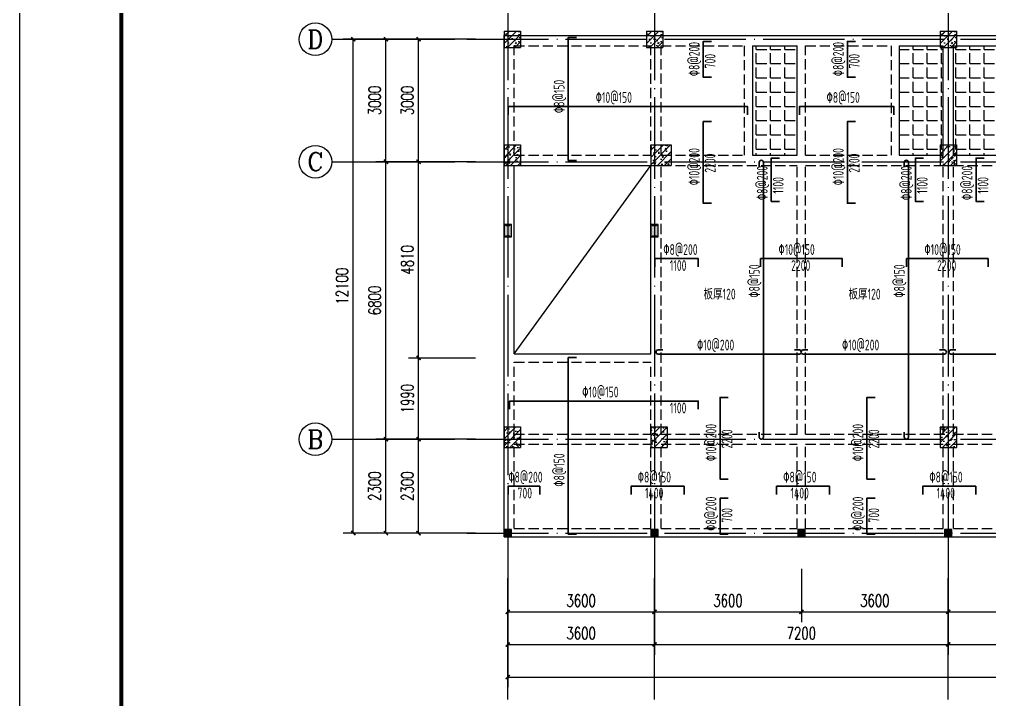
# Model space of a CAD drawing. Extents: x 4215193 to 4274593, y -515140 to -473140.
# Drawn here: x 4215193 to 4238979, y -499993 to -483326 of the extents above; entities that cross this region are included whole.
import ezdxf
from ezdxf.enums import TextEntityAlignment as Align

# ---------------------------------------------------------------- set-up
doc = ezdxf.new("R2010")
doc.units = 0
doc.header["$LTSCALE"] = 1000
doc.linetypes.add('DASH', pattern=[0.35, 0.25, -0.1])
doc.linetypes.add('DOTE', pattern=[2.42, 2, -0.2, 0.02, -0.2])
doc.layers.get('0').update_dxf_attribs({"linetype": 'CONTINUOUS'})
doc.layers.get('DEFPOINTS').update_dxf_attribs({"linetype": 'CONTINUOUS'})
for name, color, linetype in [('AXIS', 3, 'CONTINUOUS'), ('AXIS_TEXT', 7, 'CONTINUOUS'), ('COLUMN', 7, 'CONTINUOUS'), ('DOTE', 8, 'DOTE'), ('PUB_TITLE', 4, 'CONTINUOUS'), ('填充', 9, 'CONTINUOUS'), ('实梁', 4, 'CONTINUOUS'), ('砼柱', 3, 'CONTINUOUS'), ('虚梁', 4, 'DASH')]:
    doc.layers.add(name, color=color, linetype=linetype)
for name, color, linetype, lineweight in [('Pkpm_S_SlabDownBarText', 7, 'CONTINUOUS', 25), ('Pkpm_S_SlabUpBar', 1, 'CONTINUOUS', 35), ('Pkpm_S_SlabUpBarText', 7, 'CONTINUOUS', 25)]:
    doc.layers.add(name, color=color, linetype=linetype, lineweight=lineweight)
doc.styles.add('_TCH_DIM_T3', font='SIMPLEX', dxfattribs={"width": 0.705882, "bigfont": 'GBCBIG'})
doc.styles.add('COMPLEX', font='COMPLEX')
doc.styles.add('PkpmHz', font='Pkpmeng', dxfattribs={"width": 0.7, "bigfont": 'hztxt'})
doc.dimstyles.new('_TCH_ARCH_MM_M&&100', dxfattribs={"dimtxt": 297.5, "dimasz": 100, "dimexe": 250, "dimexo": 300, "dimgap": 126.25, "dimtad": 1, "dimdec": 0, "dimtxsty": '_TCH_DIM_T3', "dimblk": 'ARCHTICK', "dimcen": 2.5, "dimclrt": 7, "dimazin": 2, "dimtfac": 1, "dimtdec": 0, "dimtix": 1, "dimtmove": 2, "dimatfit": 3, "dimfxl": 100})

# ---------------------------------------------------------------- blocks, each defined once
blk = doc.blocks.new('gsdfgsdffdfdfd')
at = {"layer": '填充'}
h = blk.add_hatch(dxfattribs=at)
h.set_pattern_fill('ANGLE', color=8, scale=100)
h.set_pattern_definition([(0, (0, 0), (0, 349.25), [254, -95.25]), (90, (0, 0), (-349.25, 2e-14), [254, -95.25])])
h.paths.add_polyline_path([(4292565, -444653), (4293665, -444653), (4293665, -441973), (4292565, -441973)])
h.paths.add_polyline_path([(4297240, -441973), (4296165, -441973), (4296165, -444653), (4297240, -444653)])
h.paths.add_polyline_path([(4297490, -444653), (4298565, -444653), (4298565, -441973), (4297490, -441973)])
h.paths.add_polyline_path([(4304440, -441973), (4303365, -441973), (4303365, -444653), (4304440, -444653)])
h.paths.add_polyline_path([(4304690, -444653), (4305765, -444653), (4305765, -441973), (4304690, -441973)])
h.paths.add_polyline_path([(4311640, -441973), (4310565, -441973), (4310565, -444653), (4311640, -444653)])
h.paths.add_polyline_path([(4312965, -441973), (4311890, -441973), (4311890, -444653), (4312965, -444653)])
h.paths.add_polyline_path([(4316565, -441973), (4315465, -441973), (4315465, -444653), (4316565, -444653)])
at = {"layer": '实梁'}
for p, q in [((4286475, -441723), (4322655, -441723)), ((4286475, -454003), (4286475, -441723)), ((4292565, -441973), (4293665, -441973)), ((4292565, -441973), (4292565, -444653)), ((4293665, -444653), (4293665, -441973)), ((4296165, -441973), (4297240, -441973)), ((4296165, -441973), (4296165, -444653)), ((4297240, -444653), (4297240, -441973)), ((4297490, -441973), (4298565, -441973)), ((4297490, -444653), (4297490, -441973)), ((4292565, -444653), (4293665, -444653)), ((4296165, -444653), (4297240, -444653)), ((4297490, -444653), (4298565, -444653)), ((4286725, -444903), (4290075, -444903)), ((4286725, -449523), (4286725, -444903)), ((4286725, -449523), (4290075, -444903)), ((4290075, -449523), (4290075, -444903)), ((4286725, -449523), (4290075, -449523)), ((4286475, -454003), (4322655, -454003))]:
    blk.add_line(p, q, dxfattribs=at)
at = {"layer": '虚梁'}
for p, q in [((4286725, -441973), (4290075, -441973)), ((4286725, -444653), (4286725, -441973)), ((4290075, -444653), (4290075, -441973)), ((4290325, -441973), (4292365, -441973)), ((4290325, -444653), (4290325, -441973)), ((4292365, -441973), (4292365, -444653)), ((4293865, -441973), (4295965, -441973)), ((4293865, -444653), (4293865, -441973)), ((4295965, -441973), (4295965, -444653)), ((4286725, -444653), (4290075, -444653)), ((4290325, -444653), (4292365, -444653)), ((4293865, -444653), (4295965, -444653)), ((4290325, -444903), (4293665, -444903)), ((4290325, -451488), (4290325, -444903)), ((4293665, -451488), (4293665, -444903)), ((4293865, -444903), (4297240, -444903)), ((4293865, -451488), (4293865, -444903)), ((4297240, -451488), (4297240, -444903)), ((4297490, -444903), (4300865, -444903)), ((4297490, -451488), (4297490, -444903)), ((4286725, -451488), (4286725, -449723)), ((4286725, -449723), (4290075, -449723)), ((4290075, -451488), (4290075, -449723)), ((4286725, -451488), (4290075, -451488)), ((4290325, -451488), (4293665, -451488)), ((4293865, -451488), (4297240, -451488)), ((4297490, -451488), (4300865, -451488)), ((4286725, -451738), (4290075, -451738)), ((4286725, -453803), (4286725, -451738)), ((4290075, -453803), (4290075, -451738)), ((4290325, -451738), (4293665, -451738)), ((4290325, -453803), (4290325, -451738)), ((4293665, -453803), (4293665, -451738)), ((4293865, -451738), (4297240, -451738)), ((4293865, -453803), (4293865, -451738)), ((4297240, -453803), (4297240, -451738)), ((4297490, -451738), (4300865, -451738)), ((4297490, -453803), (4297490, -451738)), ((4286725, -453803), (4290075, -453803)), ((4290325, -453803), (4293665, -453803)), ((4293865, -453803), (4297240, -453803)), ((4297490, -453803), (4300865, -453803))]:
    blk.add_line(p, q, dxfattribs=at)
blk = doc.blocks.new('mhgjfghjfgh')
at = {"layer": 'COLUMN'}
for points in [[(4286475, -446653), (4286655, -446653), (4286655, -446353), (4286475, -446353)], [(4286655, -446353), (4286475, -446353), (4286515, -446393), (4286615, -446393)], [(4286475, -446353), (4286475, -446653), (4286515, -446613), (4286515, -446393)], [(4286655, -446653), (4286655, -446353), (4286615, -446393), (4286615, -446613)], [(4290075, -446653), (4290255, -446653), (4290255, -446353), (4290075, -446353)], [(4290255, -446353), (4290075, -446353), (4290115, -446393), (4290215, -446393)], [(4290075, -446353), (4290075, -446653), (4290115, -446613), (4290115, -446393)], [(4290255, -446653), (4290255, -446353), (4290215, -446393), (4290215, -446613)], [(4286475, -446653), (4286655, -446653), (4286615, -446613), (4286515, -446613)], [(4290075, -446653), (4290255, -446653), (4290215, -446613), (4290115, -446613)], [(4286475, -454003), (4286655, -454003), (4286655, -453823), (4286475, -453823)], [(4286655, -453823), (4286475, -453823), (4286515, -453863), (4286615, -453863)], [(4286475, -453823), (4286475, -454003), (4286515, -453963), (4286515, -453863)], [(4286655, -454003), (4286655, -453823), (4286615, -453863), (4286615, -453963)], [(4290075, -454003), (4290255, -454003), (4290255, -453823), (4290075, -453823)], [(4290255, -453823), (4290075, -453823), (4290115, -453863), (4290215, -453863)], [(4290075, -453823), (4290075, -454003), (4290115, -453963), (4290115, -453863)], [(4290255, -454003), (4290255, -453823), (4290215, -453863), (4290215, -453963)], [(4293675, -454003), (4293855, -454003), (4293855, -453823), (4293675, -453823)], [(4293855, -453823), (4293675, -453823), (4293715, -453863), (4293815, -453863)], [(4293675, -453823), (4293675, -454003), (4293715, -453963), (4293715, -453863)], [(4293855, -454003), (4293855, -453823), (4293815, -453863), (4293815, -453963)], [(4297275, -454003), (4297455, -454003), (4297455, -453823), (4297275, -453823)], [(4297455, -453823), (4297275, -453823), (4297315, -453863), (4297415, -453863)], [(4297275, -453823), (4297275, -454003), (4297315, -453963), (4297315, -453863)], [(4297455, -454003), (4297455, -453823), (4297415, -453863), (4297415, -453963)], [(4286475, -454003), (4286655, -454003), (4286615, -453963), (4286515, -453963)], [(4290075, -454003), (4290255, -454003), (4290215, -453963), (4290115, -453963)], [(4293675, -454003), (4293855, -454003), (4293815, -453963), (4293715, -453963)], [(4297275, -454003), (4297455, -454003), (4297415, -453963), (4297315, -453963)]]:
    blk.add_hatch(color=8, dxfattribs=at).paths.add_polyline_path(points)
at = {"layer": 'COLUMN', "color": 8}
for p, q in [((4286655, -446353), (4286475, -446353)), ((4286475, -446353), (4286475, -446653)), ((4286655, -446653), (4286655, -446353)), ((4290255, -446353), (4290075, -446353)), ((4290075, -446353), (4290075, -446653)), ((4290255, -446653), (4290255, -446353)), ((4286475, -446653), (4286655, -446653)), ((4290075, -446653), (4290255, -446653)), ((4286655, -453823), (4286475, -453823)), ((4286475, -453823), (4286475, -454003)), ((4286655, -454003), (4286655, -453823)), ((4290255, -453823), (4290075, -453823)), ((4290075, -453823), (4290075, -454003)), ((4290255, -454003), (4290255, -453823)), ((4293855, -453823), (4293675, -453823)), ((4293675, -453823), (4293675, -454003)), ((4293855, -454003), (4293855, -453823)), ((4297455, -453823), (4297275, -453823)), ((4297275, -453823), (4297275, -454003)), ((4297455, -454003), (4297455, -453823)), ((4286475, -454003), (4286655, -454003)), ((4290075, -454003), (4290255, -454003)), ((4293675, -454003), (4293855, -454003)), ((4297275, -454003), (4297455, -454003))]:
    blk.add_line(p, q, dxfattribs=at)
blk = doc.blocks.new('_AXISO')
blk.add_circle((0, 0), 0.5)
at = {"layer": 'AXIS_TEXT', "style": 'COMPLEX', "width": 1.041667}
blk.add_attdef('A', text='', height=0.56, dxfattribs=at).set_placement((-0.25, -0.28), (0.25, -0.28), align=Align.FIT)
blk = doc.blocks.new('fasdfasddsds')
at = {"layer": '砼柱'}
h = blk.add_hatch(dxfattribs=at)
h.set_pattern_fill('钢筋混凝土', color=3, scale=50)
h.set_pattern_definition([(45, (4334624.03, -239505.94), (-88.38835, 88.38835), []), (50, (4334624.03, -239505.94), (358.6301, -31.37607), [37.5, -412.5]), (355, (4334624.03, -239505.94), (-69.37567, 376.09607), [30, -330]), (100.4514, (4334653.9, -239508.56), (289.2547, 344.71977), [31.8701, -350.57106]), (46.1842, (4334624.03, -239405.94), (533.6205, -82.7595), [56.25, -618.75]), (96.6356, (4334668.5, -239412.84), (467.3314, 487.0589), [47.8051, -525.8565]), (351.1842, (4334624.03, -239405.94), (467.331, 487.0593), [45, -495]), (21, (4334674.03, -239430.94), (298.45353, -201.30945), [37.5, -412.5]), (326, (4334674.03, -239430.94), (121.65767, 362.575), [30, -330]), (71.4514, (4334698.9, -239447.72), (420.1113, 161.26525), [31.8701, -350.57106]), (37.5, (4334624.03, -239505.94), (6.07993, 166.44693), [0, -326, 0, -335, 0, -331.25]), (7.5, (4334624.03, -239505.94), (131.53477, 197.20586), [0, -191, 0, -318.5, 0, -126.25]), (327.5, (4334512.53, -239505.94), (266.91122, -11.277436), [0, -125, 0, -390, 0, -517.5]), (317.5, (4334462.53, -239505.94), (291.59308, 50.0525), [0, -162.5, 0, -259, 0, -367.5])])
h.paths.add_polyline_path([(4360637, -456654), (4360237, -456654), (4360237, -457154), (4360637, -457154)])
at = {"layer": '砼柱', "color": 3}
for p, q in [((4360237, -456654), (4360237, -457154)), ((4360237, -456654), (4360637, -456654)), ((4360637, -456654), (4360637, -457154)), ((4360237, -457154), (4360637, -457154))]:
    blk.add_line(p, q, dxfattribs=at)
blk = doc.blocks.new('gsdsdffdfddf')
at = {"layer": '砼柱'}
for p in [(-73761, 5341), (-70161, 5341), (-63071, 5341)]:
    blk.add_blockref('fasdfasddsds', p, dxfattribs=at)
blk = doc.blocks.new('_ArchTick')
at = {"color": 0, "linetype": 'ByBlock', "const_width": 0.4}
blk.add_lwpolyline([(-0.5, -0.5), (0.5, 0.5)], dxfattribs=at)
blk = doc.blocks.new('*D765')
at = {"color": 0, "lineweight": -2, "transparency": 16777216}
for p, q in [((4226373, -493613), (4224729, -493613)), ((4224979, -495913), (4224979, -493613)), ((4226373, -495913), (4224729, -495913))]:
    blk.add_line(p, q, dxfattribs=at)
at = {"layer": 'DEFPOINTS', "color": 0, "transparency": 16777216}
for p in [(4224979, -493613), (4226673, -493613), (4226673, -495913)]:
    blk.add_point(p, dxfattribs=at)
at = {"color": 0, "lineweight": -2, "transparency": 16777216, "xscale": 100, "yscale": 100, "zscale": 100}
for p, rotation in [((4224979, -493613), 90), ((4224979, -495913), 270)]:
    blk.add_blockref('_ArchTick', p, dxfattribs=dict(at, rotation=rotation))
at = {"color": 7, "transparency": 16777216, "insert": (4224704, -494763), "char_height": 297.5, "attachment_point": 5, "rotation": 90, "style": '_TCH_DIM_T3'}
blk.add_mtext('\\A1;2300', dxfattribs=at)
blk = doc.blocks.new('*D766')
at = {"color": 0, "lineweight": -2, "transparency": 16777216}
for p, q in [((4226373, -491623), (4224729, -491623)), ((4224979, -493613), (4224979, -491623)), ((4226373, -493613), (4224729, -493613))]:
    blk.add_line(p, q, dxfattribs=at)
at = {"layer": 'DEFPOINTS', "color": 0, "transparency": 16777216}
for p in [(4224979, -491623), (4226673, -491623), (4226673, -493613)]:
    blk.add_point(p, dxfattribs=at)
at = {"color": 0, "lineweight": -2, "transparency": 16777216, "xscale": 100, "yscale": 100, "zscale": 100}
for p, rotation in [((4224979, -491623), 90), ((4224979, -493613), 270)]:
    blk.add_blockref('_ArchTick', p, dxfattribs=dict(at, rotation=rotation))
at = {"color": 7, "transparency": 16777216, "insert": (4224704, -492618), "char_height": 297.5, "attachment_point": 5, "rotation": 90, "style": '_TCH_DIM_T3'}
blk.add_mtext('\\A1;1990', dxfattribs=at)
blk = doc.blocks.new('*D767')
at = {"color": 0, "lineweight": -2, "transparency": 16777216}
for p, q in [((4226373, -486813), (4224729, -486813)), ((4224979, -491623), (4224979, -486813)), ((4226373, -491623), (4224729, -491623))]:
    blk.add_line(p, q, dxfattribs=at)
at = {"layer": 'DEFPOINTS', "color": 0, "transparency": 16777216}
for p in [(4224979, -486813), (4226673, -486813), (4226673, -491623)]:
    blk.add_point(p, dxfattribs=at)
at = {"color": 0, "lineweight": -2, "transparency": 16777216, "xscale": 100, "yscale": 100, "zscale": 100}
for p, rotation in [((4224979, -486813), 90), ((4224979, -491623), 270)]:
    blk.add_blockref('_ArchTick', p, dxfattribs=dict(at, rotation=rotation))
at = {"color": 7, "transparency": 16777216, "insert": (4224704, -489218), "char_height": 297.5, "attachment_point": 5, "rotation": 90, "style": '_TCH_DIM_T3'}
blk.add_mtext('\\A1;4810', dxfattribs=at)
blk = doc.blocks.new('*D768')
at = {"color": 0, "lineweight": -2, "transparency": 16777216}
for p, q in [((4226373, -483813), (4224729, -483813)), ((4224979, -486813), (4224979, -483813)), ((4226373, -486813), (4224729, -486813))]:
    blk.add_line(p, q, dxfattribs=at)
at = {"layer": 'DEFPOINTS', "color": 0, "transparency": 16777216}
for p in [(4224979, -483813), (4226673, -483813), (4226673, -486813)]:
    blk.add_point(p, dxfattribs=at)
at = {"color": 0, "lineweight": -2, "transparency": 16777216, "xscale": 100, "yscale": 100, "zscale": 100}
for p, rotation in [((4224979, -483813), 90), ((4224979, -486813), 270)]:
    blk.add_blockref('_ArchTick', p, dxfattribs=dict(at, rotation=rotation))
at = {"color": 7, "transparency": 16777216, "insert": (4224704, -485313), "char_height": 297.5, "attachment_point": 5, "rotation": 90, "style": '_TCH_DIM_T3'}
blk.add_mtext('\\A1;3000', dxfattribs=at)
blk = doc.blocks.new('*D769')
at = {"color": 0, "lineweight": -2, "transparency": 16777216}
for p, q in [((4225573, -483813), (4223129, -483813)), ((4223379, -495913), (4223379, -483813)), ((4225573, -495913), (4223129, -495913))]:
    blk.add_line(p, q, dxfattribs=at)
at = {"layer": 'DEFPOINTS', "color": 0, "transparency": 16777216}
for p in [(4223379, -483813), (4225873, -483813), (4225873, -495913)]:
    blk.add_point(p, dxfattribs=at)
at = {"color": 0, "lineweight": -2, "transparency": 16777216, "xscale": 100, "yscale": 100, "zscale": 100}
for p, rotation in [((4223379, -483813), 90), ((4223379, -495913), 270)]:
    blk.add_blockref('_ArchTick', p, dxfattribs=dict(at, rotation=rotation))
at = {"color": 7, "transparency": 16777216, "insert": (4223104, -489863), "char_height": 297.5, "attachment_point": 5, "rotation": 90, "style": '_TCH_DIM_T3'}
blk.add_mtext('\\A1;12100', dxfattribs=at)
blk = doc.blocks.new('*D770')
at = {"color": 0, "lineweight": -2, "transparency": 16777216}
for p, q in [((4225573, -493613), (4223929, -493613)), ((4224179, -495913), (4224179, -493613)), ((4225573, -495913), (4223929, -495913))]:
    blk.add_line(p, q, dxfattribs=at)
at = {"layer": 'DEFPOINTS', "color": 0, "transparency": 16777216}
for p in [(4224179, -493613), (4225873, -493613), (4225873, -495913)]:
    blk.add_point(p, dxfattribs=at)
at = {"color": 0, "lineweight": -2, "transparency": 16777216, "xscale": 100, "yscale": 100, "zscale": 100}
for p, rotation in [((4224179, -493613), 90), ((4224179, -495913), 270)]:
    blk.add_blockref('_ArchTick', p, dxfattribs=dict(at, rotation=rotation))
at = {"color": 7, "transparency": 16777216, "insert": (4223904, -494763), "char_height": 297.5, "attachment_point": 5, "rotation": 90, "style": '_TCH_DIM_T3'}
blk.add_mtext('\\A1;2300', dxfattribs=at)
blk = doc.blocks.new('*D771')
at = {"color": 0, "lineweight": -2, "transparency": 16777216}
for p, q in [((4225573, -486813), (4223929, -486813)), ((4224179, -493613), (4224179, -486813)), ((4225573, -493613), (4223929, -493613))]:
    blk.add_line(p, q, dxfattribs=at)
at = {"layer": 'DEFPOINTS', "color": 0, "transparency": 16777216}
for p in [(4224179, -486813), (4225873, -486813), (4225873, -493613)]:
    blk.add_point(p, dxfattribs=at)
at = {"color": 0, "lineweight": -2, "transparency": 16777216, "xscale": 100, "yscale": 100, "zscale": 100}
for p, rotation in [((4224179, -486813), 90), ((4224179, -493613), 270)]:
    blk.add_blockref('_ArchTick', p, dxfattribs=dict(at, rotation=rotation))
at = {"color": 7, "transparency": 16777216, "insert": (4223904, -490213), "char_height": 297.5, "attachment_point": 5, "rotation": 90, "style": '_TCH_DIM_T3'}
blk.add_mtext('\\A1;6800', dxfattribs=at)
blk = doc.blocks.new('*D772')
at = {"color": 0, "lineweight": -2, "transparency": 16777216}
for p, q in [((4225573, -483813), (4223929, -483813)), ((4224179, -486813), (4224179, -483813)), ((4225573, -486813), (4223929, -486813))]:
    blk.add_line(p, q, dxfattribs=at)
at = {"layer": 'DEFPOINTS', "color": 0, "transparency": 16777216}
for p in [(4224179, -483813), (4225873, -483813), (4225873, -486813)]:
    blk.add_point(p, dxfattribs=at)
at = {"color": 0, "lineweight": -2, "transparency": 16777216, "xscale": 100, "yscale": 100, "zscale": 100}
for p, rotation in [((4224179, -483813), 90), ((4224179, -486813), 270)]:
    blk.add_blockref('_ArchTick', p, dxfattribs=dict(at, rotation=rotation))
at = {"color": 7, "transparency": 16777216, "insert": (4223904, -485313), "char_height": 297.5, "attachment_point": 5, "rotation": 90, "style": '_TCH_DIM_T3'}
blk.add_mtext('\\A1;3000', dxfattribs=at)
blk = doc.blocks.new('*D802')
at = {"color": 0, "lineweight": -2, "transparency": 16777216}
for p, q in [((4227165, -497338), (4227165, -499692)), ((4263165, -497338), (4263165, -499692)), ((4227165, -499442), (4263165, -499442))]:
    blk.add_line(p, q, dxfattribs=at)
at = {"layer": 'DEFPOINTS', "color": 0, "transparency": 16777216}
for p in [(4227165, -497038), (4263165, -497038), (4263165, -499442)]:
    blk.add_point(p, dxfattribs=at)
at = {"color": 0, "lineweight": -2, "transparency": 16777216, "xscale": 100, "yscale": 100, "zscale": 100, "rotation": 180}
blk.add_blockref('_ArchTick', (4227165, -499442), dxfattribs=at)
at = {"color": 0, "lineweight": -2, "transparency": 16777216, "xscale": 100, "yscale": 100, "zscale": 100}
blk.add_blockref('_ArchTick', (4263165, -499442), dxfattribs=at)
at = {"color": 7, "transparency": 16777216, "insert": (4245165, -499167), "char_height": 297.5, "attachment_point": 5, "style": '_TCH_DIM_T3'}
blk.add_mtext('\\A1;36000', dxfattribs=at)
blk = doc.blocks.new('*D806')
at = {"color": 0, "lineweight": -2, "transparency": 16777216}
for p, q in [((4237965, -497338), (4237965, -498892)), ((4245165, -497338), (4245165, -498892)), ((4237965, -498642), (4245165, -498642))]:
    blk.add_line(p, q, dxfattribs=at)
at = {"layer": 'DEFPOINTS', "color": 0, "transparency": 16777216}
for p in [(4237965, -497038), (4245165, -497038), (4245165, -498642)]:
    blk.add_point(p, dxfattribs=at)
at = {"color": 0, "lineweight": -2, "transparency": 16777216, "xscale": 100, "yscale": 100, "zscale": 100, "rotation": 180}
blk.add_blockref('_ArchTick', (4237965, -498642), dxfattribs=at)
at = {"color": 0, "lineweight": -2, "transparency": 16777216, "xscale": 100, "yscale": 100, "zscale": 100}
blk.add_blockref('_ArchTick', (4245165, -498642), dxfattribs=at)
at = {"color": 7, "transparency": 16777216, "insert": (4241565, -498367), "char_height": 297.5, "attachment_point": 5, "style": '_TCH_DIM_T3'}
blk.add_mtext('\\A1;7200', dxfattribs=at)
blk = doc.blocks.new('*D807')
at = {"color": 0, "lineweight": -2, "transparency": 16777216}
for p, q in [((4230765, -497338), (4230765, -498892)), ((4237965, -497338), (4237965, -498892)), ((4230765, -498642), (4237965, -498642))]:
    blk.add_line(p, q, dxfattribs=at)
at = {"layer": 'DEFPOINTS', "color": 0, "transparency": 16777216}
for p in [(4230765, -497038), (4237965, -497038), (4237965, -498642)]:
    blk.add_point(p, dxfattribs=at)
at = {"color": 0, "lineweight": -2, "transparency": 16777216, "xscale": 100, "yscale": 100, "zscale": 100, "rotation": 180}
blk.add_blockref('_ArchTick', (4230765, -498642), dxfattribs=at)
at = {"color": 0, "lineweight": -2, "transparency": 16777216, "xscale": 100, "yscale": 100, "zscale": 100}
blk.add_blockref('_ArchTick', (4237965, -498642), dxfattribs=at)
at = {"color": 7, "transparency": 16777216, "insert": (4234365, -498367), "char_height": 297.5, "attachment_point": 5, "style": '_TCH_DIM_T3'}
blk.add_mtext('\\A1;7200', dxfattribs=at)
blk = doc.blocks.new('*D808')
at = {"color": 0, "lineweight": -2, "transparency": 16777216}
for p, q in [((4227165, -497338), (4227165, -498892)), ((4230765, -497338), (4230765, -498892)), ((4227165, -498642), (4230765, -498642))]:
    blk.add_line(p, q, dxfattribs=at)
at = {"layer": 'DEFPOINTS', "color": 0, "transparency": 16777216}
for p in [(4227165, -497038), (4230765, -497038), (4230765, -498642)]:
    blk.add_point(p, dxfattribs=at)
at = {"color": 0, "lineweight": -2, "transparency": 16777216, "xscale": 100, "yscale": 100, "zscale": 100, "rotation": 180}
blk.add_blockref('_ArchTick', (4227165, -498642), dxfattribs=at)
at = {"color": 0, "lineweight": -2, "transparency": 16777216, "xscale": 100, "yscale": 100, "zscale": 100}
blk.add_blockref('_ArchTick', (4230765, -498642), dxfattribs=at)
at = {"color": 7, "transparency": 16777216, "insert": (4228965, -498367), "char_height": 297.5, "attachment_point": 5, "style": '_TCH_DIM_T3'}
blk.add_mtext('\\A1;3600', dxfattribs=at)
blk = doc.blocks.new('*D809')
at = {"color": 0, "lineweight": -2, "transparency": 16777216}
for p, q in [((4227165, -496787), (4227165, -498092)), ((4230765, -496787), (4230765, -498092)), ((4227165, -497842), (4230765, -497842))]:
    blk.add_line(p, q, dxfattribs=at)
at = {"layer": 'DEFPOINTS', "color": 0, "transparency": 16777216}
for p in [(4227165, -496487), (4230765, -496487), (4230765, -497842)]:
    blk.add_point(p, dxfattribs=at)
at = {"color": 0, "lineweight": -2, "transparency": 16777216, "xscale": 100, "yscale": 100, "zscale": 100, "rotation": 180}
blk.add_blockref('_ArchTick', (4227165, -497842), dxfattribs=at)
at = {"color": 0, "lineweight": -2, "transparency": 16777216, "xscale": 100, "yscale": 100, "zscale": 100}
blk.add_blockref('_ArchTick', (4230765, -497842), dxfattribs=at)
at = {"color": 7, "transparency": 16777216, "insert": (4228965, -497567), "char_height": 297.5, "attachment_point": 5, "style": '_TCH_DIM_T3'}
blk.add_mtext('\\A1;3600', dxfattribs=at)
blk = doc.blocks.new('*D810')
at = {"color": 0, "lineweight": -2, "transparency": 16777216}
for p, q in [((4230765, -496787), (4230765, -498092)), ((4234365, -496787), (4234365, -498092)), ((4230765, -497842), (4234365, -497842))]:
    blk.add_line(p, q, dxfattribs=at)
at = {"layer": 'DEFPOINTS', "color": 0, "transparency": 16777216}
for p in [(4230765, -496487), (4234365, -496487), (4234365, -497842)]:
    blk.add_point(p, dxfattribs=at)
at = {"color": 0, "lineweight": -2, "transparency": 16777216, "xscale": 100, "yscale": 100, "zscale": 100, "rotation": 180}
blk.add_blockref('_ArchTick', (4230765, -497842), dxfattribs=at)
at = {"color": 0, "lineweight": -2, "transparency": 16777216, "xscale": 100, "yscale": 100, "zscale": 100}
blk.add_blockref('_ArchTick', (4234365, -497842), dxfattribs=at)
at = {"color": 7, "transparency": 16777216, "insert": (4232565, -497567), "char_height": 297.5, "attachment_point": 5, "style": '_TCH_DIM_T3'}
blk.add_mtext('\\A1;3600', dxfattribs=at)
blk = doc.blocks.new('*D811')
at = {"color": 0, "lineweight": -2, "transparency": 16777216}
for p, q in [((4234365, -496787), (4234365, -498092)), ((4237965, -496787), (4237965, -498092)), ((4234365, -497842), (4237965, -497842))]:
    blk.add_line(p, q, dxfattribs=at)
at = {"layer": 'DEFPOINTS', "color": 0, "transparency": 16777216}
for p in [(4234365, -496487), (4237965, -496487), (4237965, -497842)]:
    blk.add_point(p, dxfattribs=at)
at = {"color": 0, "lineweight": -2, "transparency": 16777216, "xscale": 100, "yscale": 100, "zscale": 100, "rotation": 180}
blk.add_blockref('_ArchTick', (4234365, -497842), dxfattribs=at)
at = {"color": 0, "lineweight": -2, "transparency": 16777216, "xscale": 100, "yscale": 100, "zscale": 100}
blk.add_blockref('_ArchTick', (4237965, -497842), dxfattribs=at)
at = {"color": 7, "transparency": 16777216, "insert": (4236165, -497567), "char_height": 297.5, "attachment_point": 5, "style": '_TCH_DIM_T3'}
blk.add_mtext('\\A1;3600', dxfattribs=at)
blk = doc.blocks.new('*D812')
at = {"color": 0, "lineweight": -2, "transparency": 16777216}
for p, q in [((4237965, -496787), (4237965, -498092)), ((4241565, -496787), (4241565, -498092)), ((4237965, -497842), (4241565, -497842))]:
    blk.add_line(p, q, dxfattribs=at)
at = {"layer": 'DEFPOINTS', "color": 0, "transparency": 16777216}
for p in [(4237965, -496487), (4241565, -496487), (4241565, -497842)]:
    blk.add_point(p, dxfattribs=at)
at = {"color": 0, "lineweight": -2, "transparency": 16777216, "xscale": 100, "yscale": 100, "zscale": 100, "rotation": 180}
blk.add_blockref('_ArchTick', (4237965, -497842), dxfattribs=at)
at = {"color": 0, "lineweight": -2, "transparency": 16777216, "xscale": 100, "yscale": 100, "zscale": 100}
blk.add_blockref('_ArchTick', (4241565, -497842), dxfattribs=at)
at = {"color": 7, "transparency": 16777216, "insert": (4239765, -497567), "char_height": 297.5, "attachment_point": 5, "style": '_TCH_DIM_T3'}
blk.add_mtext('\\A1;3600', dxfattribs=at)

msp = doc.modelspace()

# ---------------------------------------------------------------- hatches: boundary and pattern name
at = {"layer": '砼柱'}
h = msp.add_hatch(dxfattribs=at)
h.set_pattern_fill('钢筋混凝土', color=3, scale=50)
h.set_pattern_definition([(45, (4201462.62, -266464.87), (-88.38835, 88.38835), []), (50, (4201462.62, -266464.87), (358.6301, -31.37607), [37.5, -412.5]), (355, (4201462.6, -266464.87), (-69.37567, 376.09607), [30, -330]), (100.4514, (4201492.5, -266467.5), (289.2547, 344.71977), [31.8701, -350.57106]), (46.1842, (4201462.6, -266364.87), (533.6205, -82.7595), [56.25, -618.75]), (96.6356, (4201507.1, -266371.77), (467.3314, 487.0589), [47.8051, -525.8565]), (351.1842, (4201462.6, -266364.9), (467.331, 487.0593), [45, -495]), (21, (4201512.62, -266389.87), (298.45353, -201.30945), [37.5, -412.5]), (326, (4201512.6, -266389.87), (121.65767, 362.575), [30, -330]), (71.4514, (4201537.5, -266406.65), (420.1113, 161.26525), [31.8701, -350.57106]), (37.5, (4201462.62, -266464.87), (6.07993, 166.44693), [0, -326, 0, -335, 0, -331.25]), (7.5, (4201462.62, -266464.87), (131.53477, 197.20586), [0, -191, 0, -318.5, 0, -126.25]), (327.5, (4201351.12, -266464.87), (266.91122, -11.277436), [0, -125, 0, -390, 0, -517.5]), (317.5, (4201301.12, -266464.87), (291.59308, 50.0525), [0, -162.5, 0, -259, 0, -367.5])])
h.paths.add_polyline_path([(4227475.5, -483613.2), (4227075.5, -483613.2), (4227075.5, -484013.2), (4227475.5, -484013.2)])
h = msp.add_hatch(dxfattribs=at)
h.set_pattern_fill('钢筋混凝土', color=3, scale=50)
h.set_pattern_definition([(45, (4204952.62, -266464.87), (-88.38835, 88.38835), []), (50, (4204952.62, -266464.87), (358.6301, -31.37607), [37.5, -412.5]), (355, (4204952.6, -266464.87), (-69.37567, 376.09607), [30, -330]), (100.4514, (4204982.5, -266467.5), (289.2547, 344.71977), [31.8701, -350.57106]), (46.1842, (4204952.6, -266364.87), (533.6205, -82.7595), [56.25, -618.75]), (96.6356, (4204997.1, -266371.77), (467.3314, 487.0589), [47.8051, -525.8565]), (351.1842, (4204952.6, -266364.9), (467.331, 487.0593), [45, -495]), (21, (4205002.62, -266389.87), (298.45353, -201.30945), [37.5, -412.5]), (326, (4205002.6, -266389.87), (121.65767, 362.575), [30, -330]), (71.4514, (4205027.5, -266406.65), (420.1113, 161.26525), [31.8701, -350.57106]), (37.5, (4204952.62, -266464.87), (6.07993, 166.44693), [0, -326, 0, -335, 0, -331.25]), (7.5, (4204952.62, -266464.87), (131.53477, 197.20586), [0, -191, 0, -318.5, 0, -126.25]), (327.5, (4204841.12, -266464.87), (266.91122, -11.277436), [0, -125, 0, -390, 0, -517.5]), (317.5, (4204791.12, -266464.87), (291.59308, 50.0525), [0, -162.5, 0, -259, 0, -367.5])])
h.paths.add_polyline_path([(4230965.5, -483613.2), (4230565.5, -483613.2), (4230565.5, -484013.2), (4230965.5, -484013.2)])
h = msp.add_hatch(dxfattribs=at)
h.set_pattern_fill('钢筋混凝土', color=3, scale=50)
h.set_pattern_definition([(45, (4212152.62, -266464.87), (-88.38835, 88.38835), []), (50, (4212152.62, -266464.87), (358.6301, -31.37607), [37.5, -412.5]), (355, (4212152.6, -266464.87), (-69.37567, 376.09607), [30, -330]), (100.4514, (4212182.5, -266467.5), (289.2547, 344.71977), [31.8701, -350.57106]), (46.1842, (4212152.6, -266364.87), (533.6205, -82.7595), [56.25, -618.75]), (96.6356, (4212197.1, -266371.77), (467.3314, 487.0589), [47.8051, -525.8565]), (351.1842, (4212152.6, -266364.9), (467.331, 487.0593), [45, -495]), (21, (4212202.62, -266389.87), (298.45353, -201.30945), [37.5, -412.5]), (326, (4212202.6, -266389.87), (121.65767, 362.575), [30, -330]), (71.4514, (4212227.5, -266406.65), (420.1113, 161.26525), [31.8701, -350.57106]), (37.5, (4212152.62, -266464.87), (6.07993, 166.44693), [0, -326, 0, -335, 0, -331.25]), (7.5, (4212152.62, -266464.87), (131.53477, 197.20586), [0, -191, 0, -318.5, 0, -126.25]), (327.5, (4212041.12, -266464.87), (266.91122, -11.277436), [0, -125, 0, -390, 0, -517.5]), (317.5, (4211991.12, -266464.87), (291.59308, 50.0525), [0, -162.5, 0, -259, 0, -367.5])])
h.paths.add_polyline_path([(4238165.5, -483613.2), (4237765.5, -483613.2), (4237765.5, -484013.2), (4238165.5, -484013.2)])
h = msp.add_hatch(dxfattribs=at)
h.set_pattern_fill('钢筋混凝土', color=3, scale=50)
h.set_pattern_definition([(45, (4205062.62, -269254.87), (-88.38835, 88.38835), []), (50, (4205062.62, -269254.87), (358.6301, -31.37607), [37.5, -412.5]), (355, (4205062.6, -269254.87), (-69.37567, 376.09607), [30, -330]), (100.4514, (4205092.5, -269257.5), (289.2547, 344.71977), [31.8701, -350.57106]), (46.1842, (4205062.6, -269154.87), (533.6205, -82.7595), [56.25, -618.75]), (96.6356, (4205107.1, -269161.77), (467.3314, 487.0589), [47.8051, -525.8565]), (351.1842, (4205062.6, -269154.9), (467.331, 487.0593), [45, -495]), (21, (4205112.62, -269179.87), (298.45353, -201.30945), [37.5, -412.5]), (326, (4205112.6, -269179.87), (121.65767, 362.575), [30, -330]), (71.4514, (4205137.5, -269196.65), (420.1113, 161.26525), [31.8701, -350.57106]), (37.5, (4205062.62, -269254.87), (6.07993, 166.44693), [0, -326, 0, -335, 0, -331.25]), (7.5, (4205062.62, -269254.87), (131.53477, 197.20586), [0, -191, 0, -318.5, 0, -126.25]), (327.5, (4204951.12, -269254.87), (266.91122, -11.277436), [0, -125, 0, -390, 0, -517.5]), (317.5, (4204901.12, -269254.87), (291.59308, 50.0525), [0, -162.5, 0, -259, 0, -367.5])])
h.paths.add_polyline_path([(4231175.5, -486903.2), (4231175.5, -486403.2), (4230675.5, -486403.2), (4230675.5, -486903.2)])

# ---------------------------------------------------------------- linework, layer by layer
at = {"layer": 'AXIS'}
for p, q in [((4222849.5, -483813.2), (4225865.5, -483813.2)), ((4222849.5, -486813.2), (4225865.5, -486813.2)), ((4222849.5, -493613.2), (4225865.5, -493613.2)), ((4227165.5, -499992.6), (4227165.5, -497017.3)), ((4230765.5, -499992.6), (4230765.5, -497017.3)), ((4237965.5, -499992.6), (4237965.5, -497017.3))]:
    msp.add_line(p, q, dxfattribs=at)
at = {"layer": 'DOTE'}
for p, q in [((4227165.5, -482813.2), (4227165.5, -497124.6)), ((4230765.5, -482813.2), (4230765.5, -497124.6)), ((4237965.5, -482813.2), (4237965.5, -497124.6)), ((4226165.5, -483813.2), (4264165.5, -483813.2)), ((4226165.5, -486813.2), (4264165.5, -486813.2)), ((4226165.5, -493613.2), (4264165.5, -493613.2)), ((4226165.5, -495913.2), (4264165.5, -495913.2))]:
    msp.add_line(p, q, dxfattribs=at)
at = {"layer": 'Pkpm_S_SlabUpBar'}
for points in [[(4228847.5, -486783.1), (4228647.5, -486783.1), (4228647.5, -483766.6), (4228847.5, -483766.6)], [(4232159.1, -484745.3), (4231959.1, -484745.3), (4231959.1, -483866.5), (4232159.1, -483866.5)], [(4235691.6, -484745.3), (4235491.6, -484745.3), (4235491.6, -483866.5), (4235691.6, -483866.5)], [(4227179.8, -485660.6), (4227179.8, -485460.6), (4233043.6, -485460.6), (4233043.6, -485660.6)], [(4234318, -485660.6), (4234318, -485460.6), (4236632.3, -485460.6), (4236632.3, -485660.6)], [(4232159.1, -487830.6), (4231959.1, -487830.6), (4231959.1, -485830.6), (4232159.1, -485830.6)], [(4235691.6, -487830.6), (4235491.6, -487830.6), (4235491.6, -485830.6), (4235691.6, -485830.6)], [(4233826.9, -487785.8), (4233626.9, -487785.8), (4233626.9, -486723.6), (4233826.9, -486723.6)], [(4237358.3, -487785.8), (4237158.3, -487785.8), (4237158.3, -486723.6), (4237358.3, -486723.6)], [(4238848.8, -487785.8), (4238648.8, -487785.8), (4238648.8, -486723.6), (4238848.8, -486723.6)], [(4230772.9, -489387), (4230772.9, -489187), (4231835.2, -489187), (4231835.2, -489387)], [(4233365.5, -489387), (4233365.5, -489187), (4235365.5, -489187), (4235365.5, -489387)], [(4236943.8, -489387), (4236943.8, -489187), (4238943.8, -489187), (4238943.8, -489387)], [(4228847.5, -495937.6), (4228647.5, -495937.6), (4228647.5, -491614.3), (4228847.5, -491614.3)], [(4232572.2, -494588.9), (4232372.2, -494588.9), (4232372.2, -492588.9), (4232572.2, -492588.9)], [(4236172.2, -494588.9), (4235972.2, -494588.9), (4235972.2, -492588.9), (4236172.2, -492588.9)], [(4227209.4, -492878.4), (4227209.4, -492678.4), (4231835.2, -492678.4), (4231835.2, -492878.4)], [(4227173.4, -494963.5), (4227173.4, -494763.5), (4227950.4, -494763.5), (4227950.4, -494963.5)], [(4230190.2, -494963.5), (4230190.2, -494763.5), (4231489.1, -494763.5), (4231489.1, -494963.5)], [(4233756.7, -494963.5), (4233756.7, -494763.5), (4235055.7, -494763.5), (4235055.7, -494963.5)], [(4237339.3, -494963.5), (4237339.3, -494763.5), (4238638.3, -494763.5), (4238638.3, -494963.5)], [(4232572.2, -495937.6), (4232372.2, -495937.6), (4232372.2, -495058.8), (4232572.2, -495058.8)], [(4236172.2, -495937.6), (4235972.2, -495937.6), (4235972.2, -495058.8), (4236172.2, -495058.8)]]:
    msp.add_lwpolyline(points, dxfattribs=at)
for points in [[(4233333.4, -493443.2), (4233333.4, -493563.2, 1), (4233433.4, -493563.2), (4233433.4, -486828.2, 1), (4233333.4, -486828.2), (4233333.4, -486948.2)], [(4236887.7, -493443.2), (4236887.7, -493563.2, 1), (4236987.7, -493563.2), (4236987.7, -486828.2, 1), (4236887.7, -486828.2), (4236887.7, -486948.2)], [(4230970.5, -491426), (4230850.5, -491426, 1), (4230850.5, -491526), (4234315.5, -491526, 1), (4234315.5, -491426), (4234195.5, -491426)], [(4234524.8, -491426), (4234404.8, -491426, 1), (4234404.8, -491526), (4237869.8, -491526, 1), (4237869.8, -491426), (4237749.8, -491426)], [(4238149.8, -491426), (4238029.8, -491426, 1), (4238029.8, -491526), (4241494.8, -491526, 1), (4241494.8, -491426), (4241374.8, -491426)]]:
    msp.add_lwpolyline(points, format="xyb", dxfattribs=at)
at = {"layer": 'PUB_TITLE', "color": 0}
msp.add_lwpolyline([(4215193.4, -515140.1), (4274593.4, -515140.1), (4274593.4, -473140.1), (4215193.4, -473140.1)], close=True, dxfattribs=at)
at = {"layer": 'PUB_TITLE', "color": 0, "const_width": 100}
msp.add_lwpolyline([(4217693.4, -514140.1), (4273593.4, -514140.1), (4273593.4, -474140.1), (4217693.4, -474140.1)], close=True, dxfattribs=at)
at = {"layer": '砼柱', "color": 3}
for p, q in [((4227075.5, -483613.2), (4227075.5, -484013.2)), ((4227075.5, -483613.2), (4227475.5, -483613.2)), ((4227475.5, -483613.2), (4227475.5, -484013.2)), ((4230565.5, -483613.2), (4230565.5, -484013.2)), ((4230565.5, -483613.2), (4230965.5, -483613.2)), ((4230965.5, -483613.2), (4230965.5, -484013.2)), ((4237765.5, -483613.2), (4237765.5, -484013.2)), ((4237765.5, -483613.2), (4238165.5, -483613.2)), ((4238165.5, -483613.2), (4238165.5, -484013.2)), ((4227075.5, -484013.2), (4227475.5, -484013.2)), ((4230565.5, -484013.2), (4230965.5, -484013.2)), ((4237765.5, -484013.2), (4238165.5, -484013.2)), ((4230675.5, -486403.2), (4230675.5, -486903.2)), ((4230675.5, -486403.2), (4231175.5, -486403.2)), ((4231175.5, -486403.2), (4231175.5, -486903.2)), ((4230675.5, -486903.2), (4231175.5, -486903.2))]:
    msp.add_line(p, q, dxfattribs=at)

# ---------------------------------------------------------------- block references
at = {"layer": 'AXIS'}
ref = msp.add_blockref('_AXISO', (4222449.5, -483813.2), dxfattribs=dict(at, xscale=800, yscale=800, zscale=800))
ref.add_attrib('A', 'D', dxfattribs={"layer": 'AXIS_TEXT', "height": 448, "style": 'COMPLEX', "width": 1.102941}).set_placement((4222249.5, -484037.2), (4222649.5, -484037.2), align=Align.FIT)
ref = msp.add_blockref('_AXISO', (4222449.5, -486813.2), dxfattribs=dict(at, xscale=800, yscale=800, zscale=800))
ref.add_attrib('A', 'C', dxfattribs={"layer": 'AXIS_TEXT', "height": 448, "style": 'COMPLEX', "width": 1.25}).set_placement((4222249.5, -487037.2), (4222649.5, -487037.2), align=Align.FIT)
ref = msp.add_blockref('_AXISO', (4222449.5, -493613.2), dxfattribs=dict(at, xscale=800, yscale=800, zscale=800))
ref.add_attrib('A', 'B', dxfattribs={"layer": 'AXIS_TEXT', "height": 448, "style": 'COMPLEX', "width": 1.102941}).set_placement((4222249.5, -493837.2), (4222649.5, -493837.2), align=Align.FIT)
at = {"layer": '实梁'}
for name in ['gsdfgsdffdfdfd', 'mhgjfghjfgh']:
    msp.add_blockref(name, (-59400, -42000), dxfattribs=at)
at = {"layer": '砼柱'}
for name, p in [('fasdfasddsds', (-133161.4, -29748.9)), ('fasdfasddsds', (-122471.4, -29748.9)), ('gsdsdffdfddf', (-59400, -42000))]:
    msp.add_blockref(name, p, dxfattribs=at)

# ---------------------------------------------------------------- texts
at = {"layer": 'Pkpm_S_SlabDownBarText', "style": 'PkpmHz', "width": 0.681818}
for p in [(4233343.4, -490145.7), (4236897.7, -490145.7)]:
    msp.add_text('%%1308@150', height=264, rotation=89.99999, dxfattribs=at).set_placement(p)
for s, p in [('板厚120', (4231965, -490189.9)), ('板厚120', (4235519.3, -490189.9)), ('%%13010@200', (4231805.1, -491436)), ('%%13010@200', (4235359.4, -491436))]:
    msp.add_text(s, height=264, dxfattribs=at).set_placement(p)
at = {"layer": 'Pkpm_S_SlabUpBarText', "style": 'PkpmHz', "width": 0.681818}
for s, rotation, p in [('%%1308@200', 89.99999, (4231869.1, -484718.5)), ('%%1308@200', 89.99999, (4235401.6, -484718.5)), ('700', 89.99999, (4232260.5, -484526.6)), ('700', 89.99999, (4235793, -484526.6)), ('%%1308@150', 89.99999, (4228557.5, -485622.2)), ('%%13010@150', 359.99999, (4229320.7, -485370.6)), ('%%1308@150', 359.99999, (4234981.2, -485370.6)), ('%%13010@200', 89.99999, (4231869.1, -487393.9)), ('2200', 89.99999, (4232260.5, -487082.2)), ('%%13010@200', 89.99999, (4235401.6, -487393.9)), ('2200', 89.99999, (4235793, -487082.2)), ('%%1308@200', 89.99999, (4233536.9, -487755)), ('%%1308@200', 89.99999, (4237068.3, -487755)), ('%%1308@200', 89.99999, (4238558.8, -487755)), ('1100', 89.99999, (4233928.3, -487595.3)), ('1100', 89.99999, (4237459.7, -487595.3)), ('1100', 89.99999, (4238950.2, -487595.3)), ('%%1308@200', 359.99999, (4230979.6, -489097)), ('%%13010@150', 359.99999, (4233802.2, -489097)), ('%%13010@150', 359.99999, (4237380.5, -489097)), ('1100', 359.99999, (4231139.2, -489488.4)), ('2200', 359.99999, (4234113.9, -489488.4)), ('2200', 359.99999, (4237692.2, -489488.4)), ('%%13010@150', 359.99999, (4228991.4, -492588.4)), ('1100', 359.99999, (4231139.2, -492979.8)), ('%%13010@200', 89.99999, (4232282.2, -494152.2)), ('%%13010@200', 89.99999, (4235882.2, -494152.2)), ('2200', 89.99999, (4232673.6, -493840.5)), ('2200', 89.99999, (4236273.6, -493840.5)), ('%%1308@150', 89.99999, (4228557.5, -494776.7)), ('%%1308@200', 359.99999, (4227179.6, -494673.5)), ('%%1308@150', 359.99999, (4230352.4, -494673.5)), ('%%1308@150', 359.99999, (4233918.9, -494673.5)), ('%%1308@150', 359.99999, (4237501.5, -494673.5)), ('700', 359.99999, (4227406.1, -495064.9)), ('1400', 359.99999, (4230531.4, -495064.9)), ('1400', 359.99999, (4234097.9, -495064.9)), ('1400', 359.99999, (4237680.5, -495064.9)), ('%%1308@200', 89.99999, (4232282.2, -495859.5)), ('%%1308@200', 89.99999, (4235882.2, -495859.5)), ('700', 89.99999, (4232673.6, -495654.7)), ('700', 89.99999, (4236273.6, -495654.7))]:
    msp.add_text(s, height=264, rotation=rotation, dxfattribs=at).set_placement(p)

# ---------------------------------------------------------------- dimensions: what is measured, and where the dimension line sits
at = {"color": 3}
for p1, p2, distance, picture, middle in [((4225873.2, -495913.2), (4225873.2, -483813.2), 2494.6, '*D769', (4223103.7, -489863.2)), ((4225873.2, -486813.2), (4225873.2, -483813.2), 1694.6, '*D772', (4223903.7, -485313.2)), ((4226673.2, -486813.2), (4226673.2, -483813.2), 1694.6, '*D768', (4224703.7, -485313.2)), ((4225873.2, -493613.2), (4225873.2, -486813.2), 1694.6, '*D771', (4223903.7, -490213.2)), ((4226673.2, -491623.2), (4226673.2, -486813.2), 1694.6, '*D767', (4224703.7, -489218.2)), ((4226673.2, -493613.2), (4226673.2, -491623.2), 1694.6, '*D766', (4224703.7, -492618.2)), ((4225873.2, -495913.2), (4225873.2, -493613.2), 1694.6, '*D770', (4223903.7, -494763.2)), ((4226673.2, -495913.2), (4226673.2, -493613.2), 1694.6, '*D765', (4224703.7, -494763.2)), ((4227165.5, -496487.2), (4230765.5, -496487.2), -1355.2, '*D809', (4228965.5, -497567.3)), ((4230765.5, -496487.2), (4234365.5, -496487.2), -1355.2, '*D810', (4232565.5, -497567.3)), ((4234365.5, -496487.2), (4237965.5, -496487.2), -1355.2, '*D811', (4236165.5, -497567.3)), ((4237965.5, -496487.2), (4241565.5, -496487.2), -1355.2, '*D812', (4239765.5, -497567.3)), ((4227165.5, -497038.3), (4263165.5, -497038.3), -2404, '*D802', (4245165.5, -499167.3)), ((4227165.5, -497038.3), (4230765.5, -497038.3), -1604, '*D808', (4228965.5, -498367.3)), ((4230765.5, -497038.3), (4237965.5, -497038.3), -1604, '*D807', (4234365.5, -498367.3)), ((4237965.5, -497038.3), (4245165.5, -497038.3), -1604, '*D806', (4241565.5, -498367.3))]:
    dim = msp.add_aligned_dim(p1=p1, p2=p2, distance=distance, dimstyle='_TCH_ARCH_MM_M&&100', dxfattribs=at)
    dim.commit()
    dim.dimension.update_dxf_attribs({"geometry": picture, "text_midpoint": middle})

doc.saveas('drawing.dxf')
